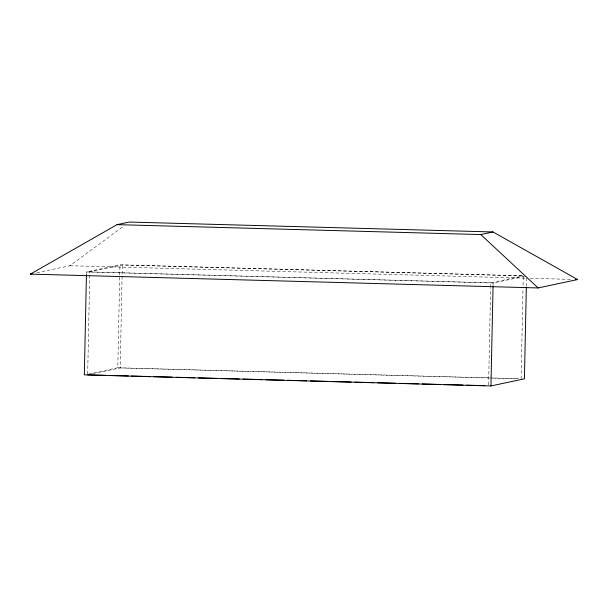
<?xml version="1.0" encoding="UTF-8"?>
<svg xmlns="http://www.w3.org/2000/svg" width="608" height="608" viewBox="0 0 608 608"><rect width="100%" height="100%" fill="white"/><g stroke="black" fill="none" stroke-linecap="round" stroke-linejoin="round"><path stroke-width="0.46" stroke-dasharray="3.04 2.28" d="M86.435 274.755L86.496 271.928L119.958 264.814L522.781 275.789M87.674 373.905L89.809 271.905L122.337 264.997L523.26 275.91L523.002 288.192M88.859 373.912L117.8 367.764L119.958 264.814M92.302 373.859L120.179 367.939L122.337 264.997M488.596 384.826L490.618 288.488M490.633 287.546L490.732 282.819L523.26 275.91M493.058 285.836L493.111 283.001L525.669 276.085M521.102 378.86L522.986 289.134M526.353 286.277L526.558 276.838M36.822 272.749L69.867 265.726L123.933 225.971M69.867 265.726L525.403 278.137M530.146 278.266L571.908 279.399M89.809 271.905L490.732 282.819M86.496 271.928L493.111 283.001M117.8 367.764L518.73 378.685M120.179 367.939L491.72 378.062M492.67 378.085L518.259 378.784"/><path stroke-width="0.91" d="M86.435 274.755L84.337 374.87L490.96 385.943L524.415 378.837L526.338 287.227M490.96 385.943L493.035 286.778M30.4 274.109L117.04 224.648L129.268 222.057L492.989 231.96L577.6 279.558L538.133 287.941L30.4 274.109L32.239 273.722M117.04 224.648L480.768 234.559L492.989 231.96M575.7 279.505L577.6 279.558M87.651 374.847L105.663 375.341M109.455 375.44L128.41 375.957M131.252 376.033L150.206 376.55M153.999 376.656L172.011 377.142M176.746 377.272L194.758 377.766M198.55 377.872L217.504 378.389M221.297 378.488L239.301 378.982M243.094 379.08L262.056 379.597M265.84 379.704L283.852 380.19M287.645 380.296L306.599 380.813M310.392 380.912L328.396 381.406M332.188 381.512L351.143 382.022M354.935 382.128L373.897 382.645M377.682 382.751L395.694 383.238M399.486 383.344L418.441 383.861M422.233 383.96L440.238 384.454M444.03 384.552L462.992 385.069M466.777 385.176L484.789 385.662M480.768 234.559L538.133 287.941"/></g></svg>
